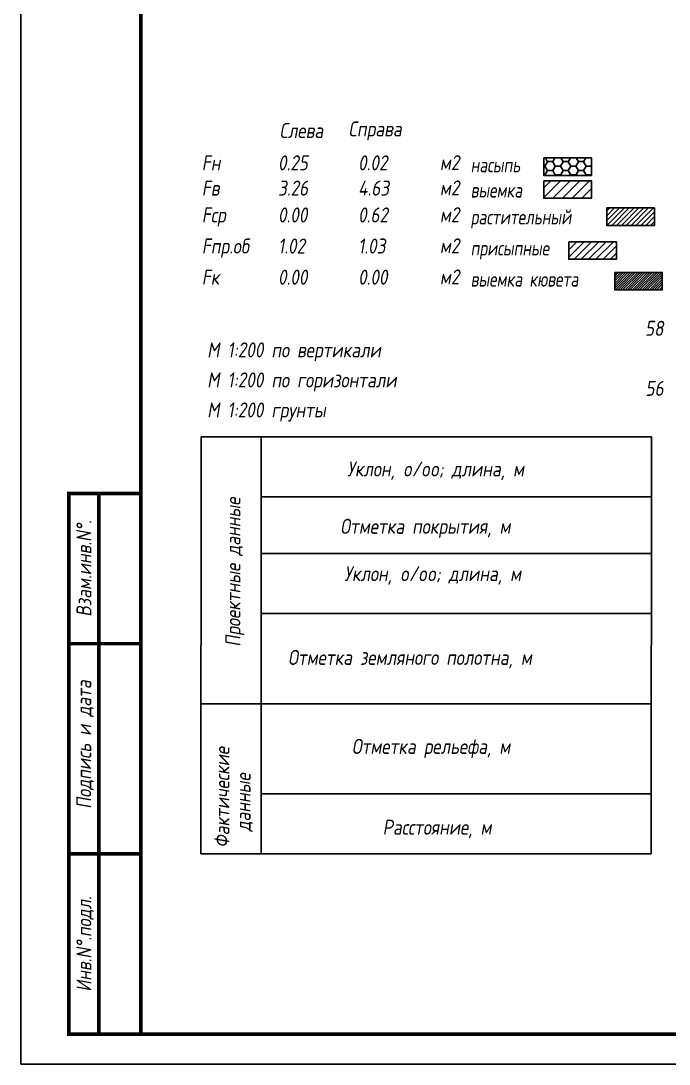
# Model space of a CAD drawing. Extents: x -717 to 1451, y -133302 to 233.
# Drawn here: x -30.1 to 77.9, y -64227.4 to -64053.7 of the extents above; entities that cross this region are included whole.
import ezdxf
from ezdxf.enums import TextEntityAlignment as Align

# ---------------------------------------------------------------- set-up
doc = ezdxf.new("R2010")
doc.units = 0
for name, color, linetype in [('Зарамочное оформление', 7, 'Continuous'), ('Линейка абсолютных высот', 7, 'Continuous'), ('Объем выемки', 7, 'Continuous'), ('Объем кюветов', 7, 'Continuous'), ('Объем насыпи', 7, 'Continuous'), ('Объем присыпных обочин', 7, 'Continuous'), ('Объем срезки растительного слоя', 7, 'Continuous'), ('Объём_2650', 7, 'Continuous'), ('Таблица', 7, 'Continuous')]:
    doc.layers.add(name, color=color, linetype=linetype)
for name, color, linetype, true_color in [('Объём_2563', 7, 'Continuous', 0xff8000), ('Объём_2570', 7, 'Continuous', 0x80ff00), ('Объём_2600', 7, 'Continuous', 0x808000), ('Объём_2620', 2, 'Continuous', 0xffff00)]:
    doc.layers.add(name, color=color, linetype=linetype, true_color=true_color)
doc.styles.add('М', font='romand.shx', dxfattribs={"width": 0.8, "oblique": 10, "height": 2.5})

# ---------------------------------------------------------------- blocks, each defined once
blk = doc.blocks.new('условные обозначения')
at = {"layer": 'Объём_2563'}
h = blk.add_hatch(dxfattribs=at)
h.set_pattern_fill('ANSI31', color=256, scale=0.3)
h.set_pattern_definition([(45, (-34.5, -100.5), (-0.673519, 0.673519), [])])
h.paths.add_polyline_path([(18.26, 7.53), (27.08, 7.53), (27.08, 4.62), (18.26, 4.62)])
at = {"layer": 'Объём_2570'}
h = blk.add_hatch(dxfattribs=at)
h.set_pattern_fill('ANSI31', color=3, scale=0.2)
h.set_pattern_definition([(45, (-32.9034, -100.5), (-0.4490128, 0.4490128), [])])
h.paths.add_polyline_path([(25.29, 13.16), (34.12, 13.16), (34.12, 10.25), (25.29, 10.25)])
at = {"layer": 'Объём_2600'}
h = blk.add_hatch(dxfattribs=at)
h.set_pattern_fill('ANSI31', color=6, scale=0.4)
h.set_pattern_definition([(45, (-34.5, -100.5), (-0.898026, 0.898026), [])])
h.paths.add_polyline_path([(13.63, 17.67), (22.46, 17.67), (22.46, 14.76), (13.63, 14.76)])
at = {"layer": 'Объём_2620'}
h = blk.add_hatch(dxfattribs=at)
h.set_pattern_fill('ANSI31', color=2, scale=0.1)
h.set_pattern_definition([(45, (-33.755, -100.5), (-0.2245064, 0.2245064), [])])
h.paths.add_polyline_path([(26.75, 2.41), (35.57, 2.41), (35.57, -0.5), (26.75, -0.5)])
at = {"layer": 'Объём_2650'}
h = blk.add_hatch(dxfattribs=at)
h.set_pattern_fill('HONEY', color=5, scale=0.3)
h.set_pattern_definition([(0, (-34.5, -100.5), (1.42875, 0.824889), [0.9525, -1.905]), (120, (-34.5, -100.5), (-1.42875, 0.824889), [0.9525, -1.905]), (60, (-34.5, -100.5), (3e-09, 1.6497784), [-1.905, 0.9525])])
h.paths.add_polyline_path([(13.63, 21.49), (22.46, 21.49), (22.46, 18.58), (13.63, 18.58)])
at = {"layer": 'Объём_2563'}
blk.add_lwpolyline([(18.26, 7.53), (27.08, 7.53), (27.08, 4.62), (18.26, 4.62)], close=True, dxfattribs=at)
at = {"layer": 'Объём_2620', "color": 2}
blk.add_lwpolyline([(26.75, 2.41), (35.57, 2.41), (35.57, -0.5), (26.75, -0.5)], close=True, dxfattribs=at)
at = {"layer": 'Объём_2650', "color": 5}
blk.add_lwpolyline([(13.63, 21.49), (22.46, 21.49), (22.46, 18.58), (13.63, 18.58)], close=True, dxfattribs=at)
at = {"layer": 'Объём_2650', "color": 6}
blk.add_lwpolyline([(13.63, 17.67), (22.46, 17.67), (22.46, 14.76), (13.63, 14.76)], close=True, dxfattribs=at)
at = {"layer": 'Объём_2650', "color": 3}
blk.add_lwpolyline([(25.29, 13.16), (34.12, 13.16), (34.12, 10.25), (25.29, 10.25)], close=True, dxfattribs=at)
at = {"layer": 'Объем насыпи', "color": 1, "style": 'М', "oblique": 10, "width": 0.8}
for s, p in [('насыпь', (0.09, 19.09)), ('выемка', (0.09, 14.89)), ('растительный', (0.09, 10.42)), ('присыпные', (0.09, 5.24)), ('выемка кювета', (0.09, 0.06))]:
    blk.add_text(s, height=2.5, dxfattribs=at).set_placement(p)

msp = doc.modelspace()

# ---------------------------------------------------------------- linework, layer by layer
at = {"layer": 'Таблица', "linetype": 'Continuous', "flags": 128}
for points in [[(0, -64123), (-0.054, -64192.421)], [(75, -64123), (0, -64123)], [(10, -64123), (10, -64192.421)], [(74.946, -64192.421), (75, -64123)], [(10, -64133), (75, -64133)], [(10, -64142.421), (75, -64142.421)], [(9.946, -64152.421), (74.946, -64152.421)], [(-0.054, -64167.421), (74.946, -64167.421)], [(9.946, -64182.421), (74.946, -64182.421)], [(-0.054, -64192.421), (74.946, -64192.421)]]:
    msp.add_lwpolyline(points, dxfattribs=at)

# ---------------------------------------------------------------- block references
at = {"layer": 'Объём_2570', "xscale": 0.9}
msp.add_blockref('условные обозначения', (44.779, -64098.042), dxfattribs=at)

# ---------------------------------------------------------------- texts
at = {"style": 'М', "oblique": 10, "width": 0.8}
msp.add_text('М 1:200 грунты', height=2.5, dxfattribs=at).set_placement((0.973, -64119.769))
at = {"layer": 'Линейка абсолютных высот', "style": 'М', "oblique": 10, "width": 0.8}
for s, p in [('58', (77, -64104.923)), ('56', (77, -64114.923))]:
    msp.add_text(s, height=2.5, dxfattribs=at).set_placement(p, align=Align.MIDDLE_RIGHT)
at = {"layer": 'Объем выемки', "style": 'М', "oblique": 10, "width": 0.8}
for s, p in [('Fв', (0.085, -64082.834)), ('3.26', (12.785, -64082.834)), ('4.63', (26.126, -64082.834)), ('м2', (39.731, -64082.8))]:
    msp.add_text(s, height=2.5, dxfattribs=at).set_placement(p)
at = {"layer": 'Объем кюветов', "style": 'М', "oblique": 10, "width": 0.8}
for s, p in [('Fк', (0.085, -64097.659)), ('0.00', (12.785, -64097.659)), ('0.00', (26.126, -64097.659)), ('м2', (39.731, -64097.625))]:
    msp.add_text(s, height=2.5, dxfattribs=at).set_placement(p)
at = {"layer": 'Объем насыпи', "style": 'М', "oblique": 10, "width": 0.8}
for s, p in [('Справа', (24.522, -64072.981)), ('Слева', (13.029, -64073.248)), ('Fн', (0.085, -64078.629)), ('0.25', (12.785, -64078.629)), ('0.02', (26.126, -64078.629)), ('м2', (39.731, -64078.595))]:
    msp.add_text(s, height=2.5, dxfattribs=at).set_placement(p)
at = {"layer": 'Объем присыпных обочин', "style": 'М', "oblique": 10, "width": 0.8}
for s, p in [('Fпр.об', (0.085, -64092.48)), ('1.02', (12.785, -64092.48)), ('1.03', (26.126, -64092.48)), ('м2', (39.731, -64092.446))]:
    msp.add_text(s, height=2.5, dxfattribs=at).set_placement(p)
at = {"layer": 'Объем срезки растительного слоя', "style": 'М', "oblique": 10, "width": 0.8}
for s, p in [('Fср', (0.085, -64087.301)), ('0.00', (12.785, -64087.301)), ('0.62', (26.126, -64087.301)), ('м2', (39.731, -64087.268))]:
    msp.add_text(s, height=2.5, dxfattribs=at).set_placement(p)
at = {"layer": 'Таблица', "style": 'М', "oblique": 10, "width": 0.8}
for s, p in [('М 1:200 по вертикали', (0.973, -64109.769)), ('М 1:200 по горизонтали', (0.973, -64114.769)), ('Уклон, o/oo; длина, м', (24.315, -64129.584)), ('Отметка покрытия, м', (23.148, -64139.139)), ('Уклон, o/oo; длина, м', (23.824, -64147.017)), ('Отметка земляного полотна, м', (14.462, -64160.965)), ('Отметка рельефа, м', (25.077, -64175.777)), ('Расстояние, м', (30.202, -64189.23))]:
    msp.add_text(s, height=2.5, dxfattribs=at).set_placement(p)
for s, p in [('Проектные данные ', (6.519, -64157.943)), ('Фактические ', (4.698, -64191.397)), ('данные', (8.204, -64188.692))]:
    msp.add_text(s, height=2.5, rotation=90, dxfattribs=at).set_placement(p)

# ---------------------------------------------------------------- wipeouts: each hides what was drawn before it
msp.add_wipeout([(-10.054, -64132.421), (-22.054, -64132.421), (-22.054, -64222.421), (-10.054, -64222.421)]).dxf.layer = 'Зарамочное оформление'

# ---------------------------------------------------------------- next in the draw order: linework, layer by layer
at = {"flags": 128}
msp.add_lwpolyline([(-30.054, -64227.421), (389.946, -64227.421), (389.946, -63930.421), (-30.054, -63930.421)], close=True, dxfattribs=at)
at = {"const_width": 0.6, "flags": 128}
msp.add_lwpolyline([(-10.054, -64222.421), (384.946, -64222.421), (384.946, -63935.421), (-10.054, -63935.421)], close=True, dxfattribs=at)
at = {"layer": 'Зарамочное оформление', "linetype": 'Continuous', "lineweight": -3, "const_width": 0.6, "flags": 128}
for points in [[(-10.054, -64222.421), (-22.054, -64222.421), (-22.054, -64132.421), (-10.054, -64132.421)], [(-17.054, -64222.421), (-17.054, -64132.421)], [(-22.054, -64157.421), (-10.054, -64157.421)], [(-22.054, -64192.421), (-10.054, -64192.421)]]:
    msp.add_lwpolyline(points, dxfattribs=at)

# ---------------------------------------------------------------- next in the draw order: texts
at = {"layer": 'Зарамочное оформление', "lineweight": 15, "style": 'М', "oblique": 10, "width": 0.8}
for s, p in [('Взам.инв.N%%d.', (-19.554, -64144.921)), ('Подпись и дата', (-19.572, -64174.227)), ('Инв.N%%d.подл.', (-19.554, -64207.421))]:
    msp.add_text(s, height=2.5, rotation=90, dxfattribs=at).set_placement(p, align=Align.MIDDLE_CENTER)

doc.saveas('drawing.dxf')
